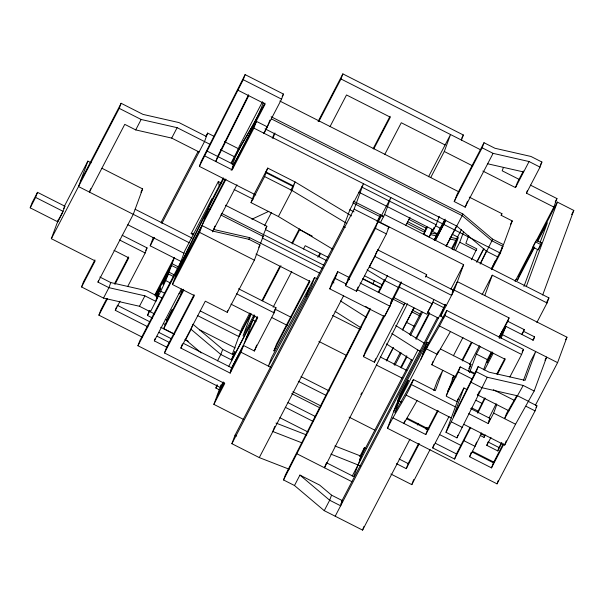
<?xml version="1.0" encoding="UTF-8"?>
<svg xmlns="http://www.w3.org/2000/svg" width="604" height="604" viewBox="0 0 604 604"><rect width="100%" height="100%" fill="white"/><g stroke="black" fill="none" stroke-linecap="round" stroke-linejoin="round"><path stroke-width="0.91" d="M37.501 192.329L35.628 197.417L63.02 211.309L57.584 221.736L30.2 207.844L32.072 202.755L37.501 192.329L64.892 206.221L62.393 213.001L56.965 223.427L51.348 238.693L95.16 260.913L81.585 286.976L103.495 298.089L139.471 306.273L154.533 313.914M57.584 221.736L58.52 219.192M91.181 162.808L87.867 161.125L78.505 186.56L189.445 242.831M51.348 238.693L119.245 108.373L121.117 103.284L143.02 114.398L179.003 122.589L206.387 136.474M90.706 188.727L89.46 192.117L124.764 124.356L135.719 129.913L171.702 138.097L199.086 151.989M81.585 286.976L83.458 281.887L94.911 259.901M156.617 297.961L158.354 294.624L155.862 301.404L144.907 295.854L108.924 287.663L97.969 282.106L98.595 280.415M101.97 168.282L142.635 188.909L133.273 214.344L97.969 282.106M156.058 299.524L157.735 296.322L146.78 290.766L110.796 282.574L108.924 287.663L103.495 298.089M142.423 337.251L98.913 315.182L100.785 310.094L106.848 298.459M147.912 326.855L115.296 310.313L116.549 306.923M127.852 286.213L145.171 252.978L147.044 247.889L122.151 235.258M181.223 261.547L150.2 245.813L153.318 237.334M214.36 136.496L207.64 133.084L204.522 141.562L161.88 223.397M255.809 194.994L199.38 166.379L201.253 161.291L245.111 74.617L283.45 94.065L281.577 99.154L263.684 133.492M152.495 318.014L147.489 315.477L149.362 310.388M221.041 384.876L220.105 387.413L137.946 345.745L139.818 340.664L180.558 262.468M150.426 311.83C156.746 299.335 163.291 286.938 168.373 273.899L173.854 276.677M168.373 273.899L162.944 284.325L168.999 272.2L171.498 265.42L177.757 268.591M155.281 296.043L172.117 263.721L174.299 257.787M199.38 166.379L243.238 79.705L245.111 74.617M243.669 419.493L213.869 404.378L224.733 383.525L164.484 352.97L194.36 295.628L172.45 284.514L174.941 277.734L202.106 225.609L213.053 231.166L249.037 239.35L259.992 244.907L254.375 260.173L227.217 312.298L205.307 301.185L180.868 348.1L230.162 373.098L241.026 352.245L243.518 345.465L254.473 351.022L256.662 345.088M178.686 267.557L184.93 250.6L212.087 198.474L208.969 206.953M166.9 347.255L154.337 340.882L155.273 338.338M174.292 333.997L163.737 328.644L165.609 323.555L183.48 289.256M165.217 319.335L166.863 320.165L172.08 309.648M172.45 284.514L199.607 232.389L202.106 225.609M202.725 223.91L208.342 208.652L210.003 209.49M181.064 292.404L181.683 290.713L180.853 292.313M232.381 165.005L235.5 156.527L240.936 146.1L254.11 123.299L264.922 103.05M236.126 154.828L239.244 146.349L262.521 101.668M164.484 352.97L166.357 347.881L194.065 294.699M204.809 155.953L232.2 169.837L234.065 164.756L206.681 150.864M214.926 226.077L213.68 229.467L249.663 237.659L319.69 273.174M232.2 169.837L253.922 128.139L256.421 121.359L267.376 126.908L263.925 133.529M263.284 102.703C255.62 124.507 240.792 142.884 231.385 163.933M180.868 348.1L182.431 343.857M191.083 329.331L192.955 324.242L222.695 349.391L233.65 354.948L231.777 360.037L220.822 354.48L191.083 329.331L185.647 339.758L201.23 352.925M267.376 126.908L269.867 120.128M272.238 138.18L274.412 133.507M273.084 138.059L274.948 132.971M332.434 249.029L278.414 216.526L251.03 202.634L254.148 194.156L267.731 168.093L295.114 181.978L351.551 215.938M251.03 202.634L264.612 176.572L267.731 168.093M227.217 312.298L227.844 310.599M260.618 243.216L263.11 236.428L220.792 214.964M225.36 205.209L266.855 226.251L262.483 237.138M222.695 349.391L220.822 354.48L217.478 360.89M219.796 390.025L215.885 388.04L217.13 384.65M213.869 404.378L216.36 397.591L224.122 382.702M232.276 354.352L238.203 338.24L250.932 313.801M197.485 315.575L238.822 336.541L241.947 328.063L249.784 313.008M251.136 313.937L243.042 335.915L254.08 314.737M230.162 373.098L232.034 368.01L183.578 343.434M318.829 121.517L340.996 78.981L342.861 73.892L463.359 135.009L461.486 140.098M244.144 343.767L252.88 320.029L256.013 321.615M253.506 318.331L254.443 315.786M254.231 350.992L274.11 312.834L275.983 307.753L238.474 288.727M231.891 443.698L235.016 435.22L343.646 226.719L349.89 209.762L363.465 183.699L354.11 209.135L231.891 443.698L259.282 457.59L289.173 469.225M274.027 350.879L276.519 344.091L309.648 280.513M309.15 287.949L271.528 357.659L268.41 366.137L306.032 296.428L309.15 287.949L314.578 277.523L317.07 278.784M314.578 277.523L311.46 286.002L306.032 296.428M274.729 426.439L272.857 431.528L301.872 442.823M360.127 283.019L392.487 299.433L389.995 306.213L384.559 316.639L329.792 288.863L332.291 282.076L337.719 271.657L349.339 277.546M329.792 288.863L335.22 278.436L337.719 271.657M345.556 285.684L348.047 278.905L377.923 221.562L388.878 227.119L386.379 233.907L356.511 291.241L345.556 285.684L375.431 228.35L377.923 221.562M377.893 221.955L380.392 215.167L383.714 216.851M409.942 439.199L362.581 530.108L324.242 510.659L294.495 485.518L283.548 479.961L285.413 474.872L370.101 308.289M380.369 222.687L384.612 214.541L390.848 197.583L378.119 222.023M356.511 291.241L358.066 287.006M446.145 305.767L369.459 266.877L370.086 265.179M369.459 266.877L374.895 256.451L376.768 251.362M404.914 303.17L374.412 362.204L363.457 356.647L365.956 349.859L383.706 315.794M326.069 463.547L324.507 467.783L407.541 303.706M430.712 177.561L444.295 151.498L450.531 134.541L428.538 176.753M385.186 314.941L399.387 287.187L401.26 282.098M374.412 362.204L375.658 358.806M434.261 227.406L429.248 237.032L423.766 234.254L426.575 226.621M294.495 485.518L299.931 475.091L319.644 485.087L331.543 495.152L329.671 500.233L324.242 510.659M429.248 237.032L432.056 229.399M358.821 192.155L433.43 229.996L434.367 227.451M433.43 229.996L436.148 224.786L439.267 216.308M331.543 495.152L342.498 500.701L340.626 505.79L329.671 500.233L299.931 475.091M377.387 249.671L426.681 274.669L426.062 276.368L453.445 290.252L451.573 295.341L374.895 256.451M366.032 448.598L364.371 447.76L353.763 476.586L326.379 462.702M454.11 201.6L482.143 147.799L484.008 142.718L494.963 148.267L530.946 156.459L541.901 162.015L540.029 167.104L526.454 193.167L553.838 207.051L515.099 281.404M467.496 201.245L465.314 207.18L454.359 201.623L456.851 194.843L484.008 142.718M393.959 297.613L426.817 314.276L432.253 303.85L433.808 299.614M528.598 401.562L536.926 405.79L535.061 410.879L497.032 483.857L387.496 428.296L396.232 404.559L407.088 383.706L408.342 380.316L397.477 401.162L399.969 394.382L427.134 342.257L428.787 343.095M453.74 249.943L458.262 237.659L452.177 249.339M455.416 250.584L459.765 242.249L463.63 231.747M387.496 428.296C395.318 411.634 406.915 396.843 413.408 379.561L435.31 390.675L442.8 370.327L437.371 380.747L433.785 390.478M420.89 359.214L427.134 342.257M509.874 376.971L521.607 354.457L523.479 349.369L446.801 310.479L428.198 343.699L426.326 348.787L393.733 411.339M468.742 235.515L465.865 243.329L476.82 248.886L471.407 259.773M444.016 317.87L440.709 316.194L445.08 304.318M362.581 530.108L363.88 526.575M404.816 420.882L403.88 423.427L417.054 400.633M450.456 331.543L437.281 354.344L426.326 348.787L439.501 325.994L444.929 315.567L446.801 310.479M440.709 316.194L454.291 290.131L463.646 264.695L354.11 209.135M503.434 167.406L502.188 170.796L519.614 179.637M456.103 377.07L431.845 364.771L433.091 361.381M438.527 350.954L431.845 364.771M396.42 463.661L406.281 468.659L408.153 463.578L418.595 443.532M469.248 197.1L501.916 213.673L501.29 215.371L512.245 220.921L503.51 244.665L501.426 248.674M482.83 171.038L515.499 187.61L517.371 182.521L523.374 171M392.925 417.87L425.79 434.54L427.662 429.452L437.522 410.524M390.848 474.012L411.807 484.642L413.672 479.553M484.793 295.537L492.283 275.19L547.05 302.966L536.865 322.513M491.784 269.671L500.391 253.144L502.89 246.364L491.935 240.807L462.188 215.658L271.309 118.845M446.258 395.243L458.376 371.988L460.248 366.9L474.419 374.087M470.705 427.398L454.578 459.025L432.668 447.911L433.914 444.521M526.454 193.167L527.39 190.622M463.796 424.333L504.687 445.08L515.552 424.227L534.163 391.007L523.207 385.45L487.224 377.258L456.941 437.862L445.994 432.313L458.466 398.391M468.455 371.264L470.946 364.476L440.361 348.961M467.028 389.557L463.902 387.972L453.294 416.798L478.141 366.62L489.097 372.177L525.08 380.361L535.68 351.536L530.252 361.962L523.502 380.301M469.519 372.706L476.382 354.05L480.24 346.643M445.994 432.313L476.269 371.702L478.141 366.62M456.941 437.862L457.915 435.235M483.593 369.784L487.33 359.606L491.241 352.102M515.831 279.335L517.477 280.165L519.349 275.084L533.604 247.716M454.578 459.025L456.45 453.936L470.093 427.33M501.086 338.202L505.941 326.387L533.324 340.279L534.578 336.881L523.623 331.332L524.242 329.633L507.813 321.298L509.059 317.908L454.291 290.131M523.955 286.424L537.598 249.324M540.202 242.264L547.352 222.831L537.824 241.109M553.838 207.051L556.956 198.573L530.403 185.103M532.736 247.059L538.209 249.837L538.836 248.138M538.209 249.837L541.554 242.929L536.073 240.15M526.243 286.696L557.371 202.106L573.8 210.441L542.679 295.031M503.947 444.008L491.513 467.874L469.602 456.76L471.165 452.524M476.594 442.098L475.038 446.333L469.602 456.76M468.734 413.664L488.213 423.54L490.086 418.451L470.607 408.576M480.127 435.386L484.038 437.371L484.657 435.673L480.746 433.687M488.213 423.54L493.642 413.113L496.76 404.635M486.801 445.359L488.047 441.969L499.002 447.526L497.749 450.916L486.801 445.359L490.976 437.341M547.05 302.966L548.923 297.878L384.612 214.541M491.513 467.874L493.385 462.785L503.245 443.857M504.687 445.08L506.25 440.837M497.032 483.857L498.285 480.467M534.163 391.007L546.635 357.092L544.967 360.294M535.431 405.178L557.59 362.642L566.952 337.206L457.409 281.653L452.743 290.607M480.369 263.827L491.935 240.807M491.324 269.384L502.89 246.364M480.104 263.918L486.711 250.381M491.475 268.621L495.189 261.011M477.47 395.288L479.531 391.06M477.553 412.275L484.589 398.059M477.749 413.181L485.201 398.127M481.66 432.955L475.038 446.333L464.083 440.784M489.119 417.9L496.156 403.683M248.546 94.768L217.636 156.421L215.764 161.51L248.757 95.689M378.195 292.298L384.582 279.682M283.548 479.961L370.358 309.173M378.874 292.344L387.383 275.673M360.867 394.54L361.721 392.857M30.2 207.844L35.628 197.417M64.152 206.636L87.867 161.125M63.639 208.629L64.892 206.221M80.377 181.479L121.117 103.284M135.719 129.913L141.147 119.486L177.131 127.678L210.388 144.537M140.913 192.215L142.635 188.909M171.702 138.097L177.131 127.678M114.639 283.502L128.493 256.911M98.913 315.182L107.572 298.565M114.934 284.439L128.788 257.848L113.997 250.343M145.745 250.381L147.044 247.889M115.296 310.313L120.06 301.169M161.14 222.325L198.082 151.43M205.904 136.421L207.64 133.084M150.2 245.813L154.526 237.515M139.471 306.273L144.907 295.854M154.888 294.797L174.186 257.765M155.16 295.771L171.498 265.42M156.255 296.662L160.853 287.844L156.881 295.952M147.489 315.477L150.102 310.471M193.657 234.903L191.166 233.642L218.323 181.517L221.645 183.201M210.841 201.864L223.337 177.87M231.098 162.982L237.999 149.739M223.623 178.822L203.533 217.38L184.122 257.13L137.946 345.745M208.342 208.652L178.067 269.256L175.568 276.036L226.002 179.229M204.597 218.822L225.292 179.109M233.808 164.258L265.194 104.024L237.802 90.132M232.276 167.693L256.421 121.359M231.143 170.366L234.065 164.756M154.337 340.882L181.359 289.006M282.174 96.512L283.45 94.065M212.427 231.876L236.957 184.786M166.863 320.165L172.291 309.739M163.737 328.644L183.79 290.162M248.825 239.259L249.663 237.659M318.097 121.434L342.861 73.892M264.476 225.843L271.37 212.608M265.564 228.735L266.855 226.251M262.279 238.036L263.11 236.428M258.738 247.315L259.992 244.907M290.871 190.124L295.114 181.978L291.996 190.456L278.414 216.526M330.078 126.515L346.515 94.964L390.335 117.184L373.77 148.977M238.822 336.541L250.705 313.74M215.885 388.04L217.183 385.556M233.167 354.873L234.896 351.551L233.438 354.858M231.558 358.957L233.235 355.748M261.909 300.709L279.765 266.432M291.966 243.019L299.365 228.81M231.777 360.037L254.812 315.824M262.649 300.777L280.943 265.662M292.268 243.933L299.675 229.716L312.245 236.096M228.742 366.364L252.88 320.029M223.246 381.894L219.478 389.112L216.987 395.899L223.88 382.657M246.017 338.685L257.478 316.692M231.642 367.761L257.727 317.704L230.894 304.099M231.022 369.459L243.518 345.465M230.366 371.218L232.034 368.01M273.129 307.255L291.762 271.483M303.465 249.029L305.194 245.7L328.651 257.598M273.823 311.898L275.983 307.753M373.136 148.697L390.033 116.255M317.832 257.327L320.014 253.144M318.965 256.647L320.701 253.318M273.778 350.849L309.958 281.419L256.013 254.058M384.725 154.533L401.283 122.74L445.103 144.968M376.994 221.683L380.392 215.167M259.282 457.59L343.495 295.952M388.01 228.78L388.878 227.119M372.721 283.888L374.45 280.573M405.714 225.549L410.025 217.274M461.69 138.218L463.359 135.009M423.766 234.254L427.526 227.036M401.048 282.008L391.067 301.668M390.403 303.442L392.487 299.433M363.457 356.647L384.748 315.779M434.125 239.962L444.552 219.947M434.367 239.992L445.231 219.139M435.129 240.52L445.563 220.498M435.378 240.543L445.805 220.528M425.427 277.077L426.681 274.669M465.065 207.149L493.091 153.356L529.074 161.547L540.029 167.104M386.311 360.799L392.849 348.244M402.445 329.837L413.778 308.078M446.046 246.145L456.073 226.9M461.977 215.568L462.815 213.959L271.098 116.723M386.56 360.822L393.536 347.436M402.694 329.859L414.027 308.1M446.296 246.168L462.188 215.658M451.566 248.508L461.539 229.377M393.997 364.484L400.067 352.842M409.603 334.541L421.305 312.079M394.797 365.45L401.305 352.962M410.41 335.477L422.558 312.162M400.709 367.391L406.779 355.733M415.892 338.255L429.338 312.442M401.222 367.896L406.885 357.024M416.035 339.463L429.542 313.544M359.705 456.715L364.371 447.76M359.554 459.493L411.754 359.32M352.192 476.118L417.885 350.041L391.8 333.491M450.916 289.127L463.646 264.695M341.713 501.222L437.356 317.644M340.83 503.91L342.498 500.701M335.197 516.216L445.526 304.454M452.192 292.661L453.445 290.252M422.762 354.125L428.198 343.699M413.408 379.561L394.797 412.781L399.161 400.913L401.509 402.105M476.715 262.045L483.668 248.705M501.048 215.341L501.916 213.673M515.499 187.61L529.074 161.547M476.956 262.076L483.91 248.727M491.309 241.517L492.562 239.108L462.815 213.959M540.202 165.269L541.901 162.015M510.508 224.258L512.245 220.921M482.098 294.737L492.283 275.19M417.334 425.02L418.202 423.351M453.4 355.794L462.958 337.447M452.086 379.086L453.755 375.877L446.265 396.232L457.22 401.788M425.994 429.338L426.862 427.67M462.098 360.029L471.241 342.498M406.281 468.659L419.335 443.608M426.726 429.414L427.602 427.745M462.407 360.943L471.973 342.574M447.715 390.962L460.248 366.9M425.79 434.54L438.225 410.667M469.444 364.869L479.41 345.737M555.212 201.917L556.956 198.573M468.795 368.614L470.946 364.476M533.121 246.319L535.446 241.849L540.927 244.628M537.062 241.079L557.371 202.106M517.477 280.165L534.797 246.93M411.807 484.642L430.071 449.58M432.668 447.911L449.006 416.549M456.752 401.698L463.902 387.972M539.221 247.398L541.554 242.929M499.063 337.092L509.059 317.908M499.244 337.243L503.004 330.026L499.214 338.308M499.455 337.342L507.813 321.298M491.996 352.155L486.93 362.876L492.547 352.094M499.893 337.998L505.941 326.387M484.574 369.897L493.264 353.212M571.626 214.616L573.8 210.441M496.805 373.989L504.952 358.353M497.507 374.14L505.223 359.327L439.501 325.994M521.735 334.442L524.242 329.633M521.947 334.533L523.623 331.332M546.378 302.77L548.923 297.878M522.181 351.868L523.479 349.369M488.832 420.86L490.086 418.451M532.849 340.203L534.578 336.881M484.038 437.371L485.291 434.963M523.207 385.45L504.597 418.67L506.469 413.581L516.82 395.673M499.002 447.526L501.509 442.709M497.749 450.916L501.932 442.898M565.646 339.712L566.952 337.206M536.065 407.451L536.926 405.79M251.898 219.222L268.856 211.279M191.166 233.642L193.869 233.378M487.662 163.782L523.645 171.974M431.286 232.933L437.583 234.367M450.176 237.229L457.371 238.867M430.66 234.631L436.058 235.854M449.55 238.927L456.745 240.566M275.975 423.049L306.749 435.023M334.88 445.971L361.252 456.239M330.879 454.11L360.626 465.978M482.143 147.799L493.091 153.356M340.996 78.981L480.505 149.739M444.295 151.498L472.773 165.941M243.238 79.705L281.577 99.154M279.818 101.027L458.361 191.581M492.562 239.108L503.51 244.665M265.065 128.856L456.76 226.085L486.499 251.234L497.454 256.783M253.922 128.139L500.391 253.144M361.532 186.946L436.148 224.786M435.522 225.775L440.497 228.304M452.117 234.193L457.93 237.138M459.765 242.249L476.194 250.577M408.576 219.252L426.213 228.199M432.086 231.181L437.968 234.156M407.489 221.615L425.337 230.675M406.862 223.314L424.718 232.366M353.393 201.124L383.653 216.474M352.766 202.816L380.512 216.889M224.439 141.608L238.723 148.848M349.89 209.762L354.035 211.868M265.79 171.883L293.529 185.957M220.445 149.641L234.699 156.874M265.715 172.601L292.932 186.41M375.431 228.35L386.379 233.907M264.612 176.572L291.996 190.456L346.817 223.45M119.245 108.373L141.147 119.486M343.646 226.719L345.307 227.557M234.095 189.513L253.182 199.192M502.822 334.865L557.59 362.642M443.827 307.715L432.879 302.159L427.443 312.585L438.398 318.134M399.387 287.187L432.253 303.85M398.95 287.715L384.839 280.558L367.104 269.89M444.929 315.567L521.607 354.457M364.673 275.862L382.204 284.756M362.808 278.595L381.169 287.904M265.609 229.648L326.092 260.324M363.057 279.071L380.694 288.017M393.332 299.305L404.287 304.861M221.57 213.348L324.22 265.413M412.238 310.048L420.505 314.246M348.047 278.905L349.61 279.697M411.611 311.747L419.878 315.937M262.491 238.127L322.393 268.508M335.22 278.436L346.175 283.993M357.13 289.55L389.995 306.213M476.382 354.05L487.33 359.606M332.291 282.076L333.944 282.921M406.182 322.174L414.45 326.364M424.325 343.246L395.711 325.511M476.269 371.702L487.224 377.258M199.607 232.389L254.375 260.173M470.139 371.015L474.835 373.393M528.726 401.434L517.771 395.877L481.788 387.685L470.833 382.128M417.885 350.041L420.369 351.302M458.376 371.988L472.547 379.176M493.385 389.739L514.223 400.309M525.888 406.228L535.061 410.879M135.145 209.256L192.155 238.165M332.517 315.394L360.18 329.429M477.288 394.759L508.938 410.811M475.982 400.331L482.551 403.668M127.844 224.771L183.971 253.235M493.642 413.113L515.552 424.227M380.218 356.941L406.771 370.411M471.777 407.911L478.345 411.241M275.114 309.173L291.037 317.251M236.602 293.816L274.11 312.834M376.269 365.005L401.992 378.051M411.535 384.65L455.348 406.869M172.117 263.721L178.376 266.9M119.449 239.931L145.171 252.978M271.558 317.432L287.33 325.428M318.867 341.419L346.251 355.311M168.999 272.2L174.473 274.979M406.099 395.076L451.271 417.983M451.422 421.886L462.377 427.443M165.881 280.679L170.577 283.065M179.071 293.408L180.709 294.239M200.188 310.909L240.694 331.453M160.445 291.105L164.363 293.091M407.194 418.164L428.916 429.18M439.78 434.691L461.501 445.707M472.358 451.218L494.087 462.234M406.56 418.753L427.662 429.452M472.29 452.086L493.385 462.785M158.573 296.194L162.491 298.18M435.348 443.238L456.45 453.936M300.988 376.624L329.203 390.931M99.841 277.017L110.796 282.574M199.418 329.739L235.198 347.881M241.026 352.245L270.902 367.398M298.285 381.29L326.5 395.597M349.104 417.13L374.835 430.176M163.329 323.502L165.828 324.771M292.857 391.717L321.071 406.024M291.702 393.544L319.916 407.859M117.168 305.224L149.784 321.766M160.656 327.277L174.035 334.065M184.9 339.576L188.244 341.275M158.784 332.366L171.325 338.731M157.048 336.217L169.611 342.589M287.987 402.626L315.371 416.518M399.116 458.995L408.153 463.578M285.284 407.292L313.506 421.607M279.856 417.719L308.07 432.034M297.123 453.898L351.898 481.675M235.016 435.22L236.67 436.065M365.677 306.454L369.625 308.961M340.429 300.898L366.507 317.447M334.993 311.317L361.079 327.866M386.371 343.918L412.449 360.467M218.323 181.517L219.312 186.002"/></g></svg>
